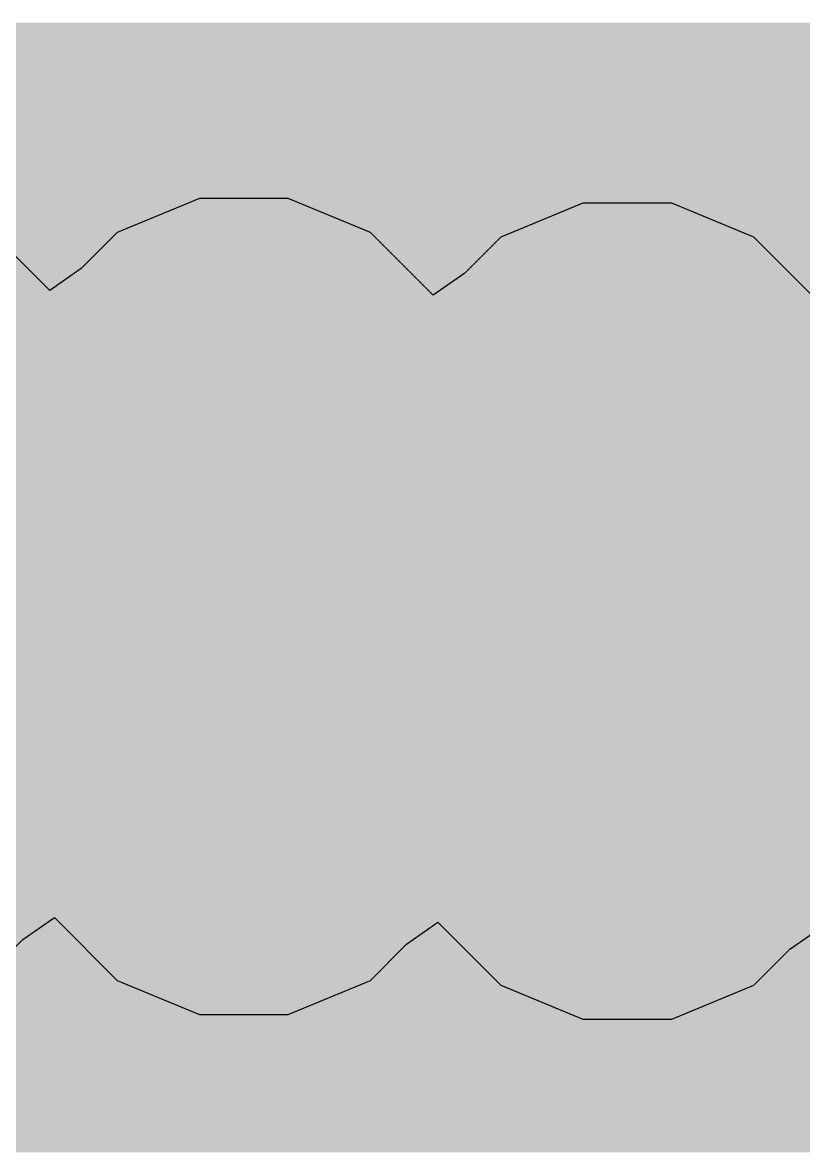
# Model space of a CAD drawing. Header units: inches. Extents: x -5 to 5328, y -4 to 5281.
# Drawn here: x 77.742 to 79.678, y 44.23 to 47.031 of the extents above; entities that cross this region are included whole.
import ezdxf

# ---------------------------------------------------------------- set-up
doc = ezdxf.new("R2010")
doc.units = ezdxf.units.IN
for name, color, linetype in [('Bottom Layer', 5, 'Continuous'), ('Bottom Solder', 6, 'Continuous'), ('Drill Drawing', 1, 'Continuous'), ('Layer 1', 16, 'Continuous'), ('Layer 2', 76, 'Continuous'), ('Top Layer', 1, 'Continuous'), ('Top Solder', 216, 'Continuous'), ('Via Holes', 16, 'Continuous')]:
    doc.layers.add(name, color=color, linetype=linetype)

msp = doc.modelspace()

# ---------------------------------------------------------------- hatches: boundary and pattern name
at = {"layer": 'Bottom Layer'}
h = msp.add_hatch(color=5, dxfattribs=at)
edge = h.paths.add_edge_path()
edge.add_arc((78.2903, 46.0414), 0.3, 0, 360)
h = msp.add_hatch(color=5, dxfattribs=at)
edge = h.paths.add_edge_path()
edge.add_arc((79.2413, 46.0295), 0.3, 0, 360)
h = msp.add_hatch(color=5, dxfattribs=at)
edge = h.paths.add_edge_path()
edge.add_arc((78.2903, 45.1264), 0.3, 0, 360)
h = msp.add_hatch(color=5, dxfattribs=at)
edge = h.paths.add_edge_path()
edge.add_arc((79.2413, 45.1145), 0.3, 0, 360)
at = {"layer": 'Bottom Solder'}
h = msp.add_hatch(color=6, dxfattribs=at)
edge = h.paths.add_edge_path()
edge.add_arc((78.2903, 46.0414), 0.4016, 0, 360)
h = msp.add_hatch(color=6, dxfattribs=at)
edge = h.paths.add_edge_path()
edge.add_arc((79.2413, 46.0295), 0.4016, 0, 360)
h = msp.add_hatch(color=6, dxfattribs=at)
edge = h.paths.add_edge_path()
edge.add_arc((78.2903, 45.1264), 0.4016, 0, 360)
h = msp.add_hatch(color=6, dxfattribs=at)
edge = h.paths.add_edge_path()
edge.add_arc((79.2413, 45.1145), 0.4016, 0, 360)
at = {"layer": 'Layer 1'}
h = msp.add_hatch(color=16, dxfattribs=at)
edge = h.paths.add_edge_path()
edge.add_arc((78.2903, 46.0414), 0.3, 0, 360)
h = msp.add_hatch(color=16, dxfattribs=at)
edge = h.paths.add_edge_path()
edge.add_arc((79.2413, 46.0295), 0.3, 0, 360)
h = msp.add_hatch(color=16, dxfattribs=at)
edge = h.paths.add_edge_path()
edge.add_arc((78.2903, 45.1264), 0.3, 0, 360)
h = msp.add_hatch(color=16, dxfattribs=at)
edge = h.paths.add_edge_path()
edge.add_arc((79.2413, 45.1145), 0.3, 0, 360)
at = {"layer": 'Layer 2'}
h = msp.add_hatch(color=76, dxfattribs=at)
edge = h.paths.add_edge_path()
edge.add_arc((78.2903, 46.0414), 0.3, 0, 360)
h = msp.add_hatch(color=76, dxfattribs=at)
edge = h.paths.add_edge_path()
edge.add_arc((79.2413, 46.0295), 0.3, 0, 360)
h = msp.add_hatch(color=76, dxfattribs=at)
edge = h.paths.add_edge_path()
edge.add_arc((78.2903, 45.1264), 0.3, 0, 360)
h = msp.add_hatch(color=76, dxfattribs=at)
edge = h.paths.add_edge_path()
edge.add_arc((79.2413, 45.1145), 0.3, 0, 360)
at = {"layer": 'Top Layer'}
msp.add_hatch(color=1, dxfattribs=at).paths.add_polyline_path([(75.6995, 44.2302), (86.5822, 44.2302), (86.5822, 47.0314), (75.6995, 47.0314)])
h = msp.add_hatch(color=1, dxfattribs=at)
edge = h.paths.add_edge_path()
edge.add_arc((78.2903, 46.0414), 0.3, 0, 360)
h = msp.add_hatch(color=1, dxfattribs=at)
edge = h.paths.add_edge_path()
edge.add_arc((79.2413, 46.0295), 0.3, 0, 360)
h = msp.add_hatch(color=1, dxfattribs=at)
edge = h.paths.add_edge_path()
edge.add_arc((78.2903, 45.1264), 0.3, 0, 360)
h = msp.add_hatch(color=1, dxfattribs=at)
edge = h.paths.add_edge_path()
edge.add_arc((79.2413, 45.1145), 0.3, 0, 360)
at = {"layer": 'Top Solder'}
h = msp.add_hatch(color=216, dxfattribs=at)
edge = h.paths.add_edge_path()
edge.add_arc((78.2903, 46.0414), 0.4016, 0, 360)
h = msp.add_hatch(color=216, dxfattribs=at)
edge = h.paths.add_edge_path()
edge.add_arc((79.2413, 46.0295), 0.4016, 0, 360)
h = msp.add_hatch(color=216, dxfattribs=at)
edge = h.paths.add_edge_path()
edge.add_arc((78.2903, 45.1264), 0.4016, 0, 360)
h = msp.add_hatch(color=216, dxfattribs=at)
edge = h.paths.add_edge_path()
edge.add_arc((79.2413, 45.1145), 0.4016, 0, 360)
at = {"layer": 'Via Holes'}
h = msp.add_hatch(color=7, dxfattribs=at)
edge = h.paths.add_edge_path()
edge.add_arc((78.2903, 46.0414), 0.15, 0, 360)
h = msp.add_hatch(color=7, dxfattribs=at)
edge = h.paths.add_edge_path()
edge.add_arc((79.2413, 46.0295), 0.15, 0, 360)
h = msp.add_hatch(color=7, dxfattribs=at)
edge = h.paths.add_edge_path()
edge.add_arc((78.2903, 45.1264), 0.15, 0, 360)
h = msp.add_hatch(color=7, dxfattribs=at)
edge = h.paths.add_edge_path()
edge.add_arc((79.2413, 45.1145), 0.15, 0, 360)

# ---------------------------------------------------------------- linework, layer by layer
at = {"layer": 'Bottom Layer'}
for p, q in [((78.1801, 46.5954), (77.9765, 46.5111)), ((78.4005, 46.5954), (78.1801, 46.5954)), ((78.6041, 46.5111), (78.4005, 46.5954)), ((79.1311, 46.5835), (78.9275, 46.4991)), ((79.3515, 46.5835), (79.1311, 46.5835)), ((79.5551, 46.4991), (79.3515, 46.5835)), ((77.8089, 46.3672), (77.6531, 46.523)), ((77.9765, 46.5111), (77.8871, 46.4217)), ((78.7599, 46.3552), (78.6041, 46.5111)), ((78.9275, 46.4991), (78.8382, 46.4098)), ((79.711, 46.3433), (79.5551, 46.4991)), ((77.8871, 46.4217), (77.8089, 46.3672)), ((78.8382, 46.4098), (78.7599, 46.3552)), ((77.7424, 44.7581), (77.8206, 44.8126)), ((77.8206, 44.8126), (77.9765, 44.6568)), ((78.6935, 44.7461), (78.7717, 44.8007)), ((78.7717, 44.8007), (78.9275, 44.6448)), ((79.6445, 44.7342), (79.7227, 44.7887)), ((77.6531, 44.6687), (77.7424, 44.7581)), ((78.6041, 44.6568), (78.6935, 44.7461)), ((79.5551, 44.6448), (79.6445, 44.7342)), ((77.9765, 44.6568), (78.1801, 44.5724)), ((78.4005, 44.5724), (78.6041, 44.6568)), ((78.9275, 44.6448), (79.1311, 44.5605)), ((79.3515, 44.5605), (79.5551, 44.6448)), ((78.1801, 44.5724), (78.4005, 44.5724)), ((79.1311, 44.5605), (79.3515, 44.5605))]:
    msp.add_line(p, q, dxfattribs=at)
at = {"layer": 'Drill Drawing'}
for points in [[(78.1633, 46.1684, 0.0508, 0.0508, 0), (78.2903, 46.2954, 0.0508, 0.0508, 0)], [(78.2903, 46.2954, 0.0508, 0.0508, 0), (78.4173, 46.1684, 0.0508, 0.0508, 0)], [(79.1143, 46.1565, 0.0508, 0.0508, 0), (79.2413, 46.2835, 0.0508, 0.0508, 0)], [(79.2413, 46.2835, 0.0508, 0.0508, 0), (79.3683, 46.1565, 0.0508, 0.0508, 0)], [(78.0363, 46.1684, 0.0508, 0.0508, 0), (78.1633, 46.0414, 0.0508, 0.0508, 0)], [(78.0363, 46.1684, 0.0508, 0.0508, 0), (78.1633, 46.1684, 0.0508, 0.0508, 0)], [(78.2141, 46.1176, 0.0508, 0.0508, 0), (78.2903, 46.1938, 0.0508, 0.0508, 0)], [(78.2903, 46.1938, 0.0508, 0.0508, 0), (78.3665, 46.1176, 0.0508, 0.0508, 0)], [(78.4173, 46.1684, 0.0508, 0.0508, 0), (78.5443, 46.1684, 0.0508, 0.0508, 0)], [(78.4173, 46.0414, 0.0508, 0.0508, 0), (78.5443, 46.1684, 0.0508, 0.0508, 0)], [(79.1651, 46.1057, 0.0508, 0.0508, 0), (79.2413, 46.1819, 0.0508, 0.0508, 0)], [(79.2413, 46.1819, 0.0508, 0.0508, 0), (79.3175, 46.1057, 0.0508, 0.0508, 0)], [(78.9873, 46.1565, 0.0508, 0.0508, 0), (79.1143, 46.0295, 0.0508, 0.0508, 0)], [(78.9873, 46.1565, 0.0508, 0.0508, 0), (79.1143, 46.1565, 0.0508, 0.0508, 0)], [(79.3683, 46.1565, 0.0508, 0.0508, 0), (79.4953, 46.1565, 0.0508, 0.0508, 0)], [(79.3683, 46.0295, 0.0508, 0.0508, 0), (79.4953, 46.1565, 0.0508, 0.0508, 0)], [(78.1379, 46.1176, 0.0508, 0.0508, 0), (78.2141, 46.0414, 0.0508, 0.0508, 0)], [(78.1379, 46.1176, 0.0508, 0.0508, 0), (78.2141, 46.1176, 0.0508, 0.0508, 0)], [(78.3665, 46.1176, 0.0508, 0.0508, 0), (78.4427, 46.1176, 0.0508, 0.0508, 0)], [(78.3665, 46.0414, 0.0508, 0.0508, 0), (78.4427, 46.1176, 0.0508, 0.0508, 0)], [(79.0889, 46.1057, 0.0508, 0.0508, 0), (79.1651, 46.0295, 0.0508, 0.0508, 0)], [(79.0889, 46.1057, 0.0508, 0.0508, 0), (79.1651, 46.1057, 0.0508, 0.0508, 0)], [(79.3175, 46.1057, 0.0508, 0.0508, 0), (79.3937, 46.1057, 0.0508, 0.0508, 0)], [(79.3175, 46.0295, 0.0508, 0.0508, 0), (79.3937, 46.1057, 0.0508, 0.0508, 0)], [(78.0363, 45.9144, 0.0508, 0.0508, 0), (78.1633, 46.0414, 0.0508, 0.0508, 0)], [(78.1379, 45.9652, 0.0508, 0.0508, 0), (78.2141, 46.0414, 0.0508, 0.0508, 0)], [(78.3665, 46.0414, 0.0508, 0.0508, 0), (78.4427, 45.9652, 0.0508, 0.0508, 0)], [(78.4173, 46.0414, 0.0508, 0.0508, 0), (78.5443, 45.9144, 0.0508, 0.0508, 0)], [(78.9873, 45.9025, 0.0508, 0.0508, 0), (79.1143, 46.0295, 0.0508, 0.0508, 0)], [(79.0889, 45.9533, 0.0508, 0.0508, 0), (79.1651, 46.0295, 0.0508, 0.0508, 0)], [(79.3175, 46.0295, 0.0508, 0.0508, 0), (79.3937, 45.9533, 0.0508, 0.0508, 0)], [(79.3683, 46.0295, 0.0508, 0.0508, 0), (79.4953, 45.9025, 0.0508, 0.0508, 0)], [(78.1379, 45.9652, 0.0508, 0.0508, 0), (78.2141, 45.9652, 0.0508, 0.0508, 0)], [(78.2141, 45.9652, 0.0508, 0.0508, 0), (78.2903, 45.889, 0.0508, 0.0508, 0)], [(78.2903, 45.889, 0.0508, 0.0508, 0), (78.3665, 45.9652, 0.0508, 0.0508, 0)], [(78.3665, 45.9652, 0.0508, 0.0508, 0), (78.4427, 45.9652, 0.0508, 0.0508, 0)], [(79.0889, 45.9533, 0.0508, 0.0508, 0), (79.1651, 45.9533, 0.0508, 0.0508, 0)], [(79.1651, 45.9533, 0.0508, 0.0508, 0), (79.2413, 45.8771, 0.0508, 0.0508, 0)], [(79.2413, 45.8771, 0.0508, 0.0508, 0), (79.3175, 45.9533, 0.0508, 0.0508, 0)], [(79.3175, 45.9533, 0.0508, 0.0508, 0), (79.3937, 45.9533, 0.0508, 0.0508, 0)], [(78.0363, 45.9144, 0.0508, 0.0508, 0), (78.1633, 45.9144, 0.0508, 0.0508, 0)], [(78.1633, 45.9144, 0.0508, 0.0508, 0), (78.2903, 45.7874, 0.0508, 0.0508, 0)], [(78.2903, 45.7874, 0.0508, 0.0508, 0), (78.4173, 45.9144, 0.0508, 0.0508, 0)], [(78.4173, 45.9144, 0.0508, 0.0508, 0), (78.5443, 45.9144, 0.0508, 0.0508, 0)], [(78.9873, 45.9025, 0.0508, 0.0508, 0), (79.1143, 45.9025, 0.0508, 0.0508, 0)], [(79.1143, 45.9025, 0.0508, 0.0508, 0), (79.2413, 45.7755, 0.0508, 0.0508, 0)], [(79.2413, 45.7755, 0.0508, 0.0508, 0), (79.3683, 45.9025, 0.0508, 0.0508, 0)], [(79.3683, 45.9025, 0.0508, 0.0508, 0), (79.4953, 45.9025, 0.0508, 0.0508, 0)], [(78.1633, 45.2534, 0.0508, 0.0508, 0), (78.2903, 45.3804, 0.0508, 0.0508, 0)], [(78.2903, 45.3804, 0.0508, 0.0508, 0), (78.4173, 45.2534, 0.0508, 0.0508, 0)], [(79.1143, 45.2415, 0.0508, 0.0508, 0), (79.2413, 45.3685, 0.0508, 0.0508, 0)], [(79.2413, 45.3685, 0.0508, 0.0508, 0), (79.3683, 45.2415, 0.0508, 0.0508, 0)], [(78.2141, 45.2026, 0.0508, 0.0508, 0), (78.2903, 45.2788, 0.0508, 0.0508, 0)], [(78.2903, 45.2788, 0.0508, 0.0508, 0), (78.3665, 45.2026, 0.0508, 0.0508, 0)], [(78.0363, 45.2534, 0.0508, 0.0508, 0), (78.1633, 45.1264, 0.0508, 0.0508, 0)], [(78.0363, 45.2534, 0.0508, 0.0508, 0), (78.1633, 45.2534, 0.0508, 0.0508, 0)], [(78.4173, 45.2534, 0.0508, 0.0508, 0), (78.5443, 45.2534, 0.0508, 0.0508, 0)], [(78.4173, 45.1264, 0.0508, 0.0508, 0), (78.5443, 45.2534, 0.0508, 0.0508, 0)], [(79.1651, 45.1907, 0.0508, 0.0508, 0), (79.2413, 45.2669, 0.0508, 0.0508, 0)], [(79.2413, 45.2669, 0.0508, 0.0508, 0), (79.3175, 45.1907, 0.0508, 0.0508, 0)], [(78.9873, 45.2415, 0.0508, 0.0508, 0), (79.1143, 45.1145, 0.0508, 0.0508, 0)], [(78.9873, 45.2415, 0.0508, 0.0508, 0), (79.1143, 45.2415, 0.0508, 0.0508, 0)], [(79.3683, 45.2415, 0.0508, 0.0508, 0), (79.4953, 45.2415, 0.0508, 0.0508, 0)], [(79.3683, 45.1145, 0.0508, 0.0508, 0), (79.4953, 45.2415, 0.0508, 0.0508, 0)], [(78.1379, 45.2026, 0.0508, 0.0508, 0), (78.2141, 45.1264, 0.0508, 0.0508, 0)], [(78.1379, 45.2026, 0.0508, 0.0508, 0), (78.2141, 45.2026, 0.0508, 0.0508, 0)], [(78.3665, 45.2026, 0.0508, 0.0508, 0), (78.4427, 45.2026, 0.0508, 0.0508, 0)], [(78.3665, 45.1264, 0.0508, 0.0508, 0), (78.4427, 45.2026, 0.0508, 0.0508, 0)], [(79.0889, 45.1907, 0.0508, 0.0508, 0), (79.1651, 45.1145, 0.0508, 0.0508, 0)], [(79.0889, 45.1907, 0.0508, 0.0508, 0), (79.1651, 45.1907, 0.0508, 0.0508, 0)], [(79.3175, 45.1907, 0.0508, 0.0508, 0), (79.3937, 45.1907, 0.0508, 0.0508, 0)], [(79.3175, 45.1145, 0.0508, 0.0508, 0), (79.3937, 45.1907, 0.0508, 0.0508, 0)], [(78.0363, 44.9994, 0.0508, 0.0508, 0), (78.1633, 45.1264, 0.0508, 0.0508, 0)], [(78.1379, 45.0502, 0.0508, 0.0508, 0), (78.2141, 45.1264, 0.0508, 0.0508, 0)], [(78.3665, 45.1264, 0.0508, 0.0508, 0), (78.4427, 45.0502, 0.0508, 0.0508, 0)], [(78.4173, 45.1264, 0.0508, 0.0508, 0), (78.5443, 44.9994, 0.0508, 0.0508, 0)], [(78.9873, 44.9875, 0.0508, 0.0508, 0), (79.1143, 45.1145, 0.0508, 0.0508, 0)], [(79.0889, 45.0383, 0.0508, 0.0508, 0), (79.1651, 45.1145, 0.0508, 0.0508, 0)], [(79.3175, 45.1145, 0.0508, 0.0508, 0), (79.3937, 45.0383, 0.0508, 0.0508, 0)], [(79.3683, 45.1145, 0.0508, 0.0508, 0), (79.4953, 44.9875, 0.0508, 0.0508, 0)], [(78.1379, 45.0502, 0.0508, 0.0508, 0), (78.2141, 45.0502, 0.0508, 0.0508, 0)], [(78.2141, 45.0502, 0.0508, 0.0508, 0), (78.2903, 44.974, 0.0508, 0.0508, 0)], [(78.2903, 44.974, 0.0508, 0.0508, 0), (78.3665, 45.0502, 0.0508, 0.0508, 0)], [(78.3665, 45.0502, 0.0508, 0.0508, 0), (78.4427, 45.0502, 0.0508, 0.0508, 0)], [(79.0889, 45.0383, 0.0508, 0.0508, 0), (79.1651, 45.0383, 0.0508, 0.0508, 0)], [(79.1651, 45.0383, 0.0508, 0.0508, 0), (79.2413, 44.9621, 0.0508, 0.0508, 0)], [(79.2413, 44.9621, 0.0508, 0.0508, 0), (79.3175, 45.0383, 0.0508, 0.0508, 0)], [(79.3175, 45.0383, 0.0508, 0.0508, 0), (79.3937, 45.0383, 0.0508, 0.0508, 0)], [(78.0363, 44.9994, 0.0508, 0.0508, 0), (78.1633, 44.9994, 0.0508, 0.0508, 0)], [(78.1633, 44.9994, 0.0508, 0.0508, 0), (78.2903, 44.8724, 0.0508, 0.0508, 0)], [(78.2903, 44.8724, 0.0508, 0.0508, 0), (78.4173, 44.9994, 0.0508, 0.0508, 0)], [(78.4173, 44.9994, 0.0508, 0.0508, 0), (78.5443, 44.9994, 0.0508, 0.0508, 0)], [(78.9873, 44.9875, 0.0508, 0.0508, 0), (79.1143, 44.9875, 0.0508, 0.0508, 0)], [(79.1143, 44.9875, 0.0508, 0.0508, 0), (79.2413, 44.8605, 0.0508, 0.0508, 0)], [(79.2413, 44.8605, 0.0508, 0.0508, 0), (79.3683, 44.9875, 0.0508, 0.0508, 0)], [(79.3683, 44.9875, 0.0508, 0.0508, 0), (79.4953, 44.9875, 0.0508, 0.0508, 0)]]:
    msp.add_lwpolyline(points, format="xyseb", dxfattribs=at)
for points in [[(78.2776, 46.2954, 0.0254, 0.0254, 1), (78.303, 46.2954, 0.0254, 0.0254, 1)], [(78.2776, 46.2954, 0.0254, 0.0254, 1), (78.303, 46.2954, 0.0254, 0.0254, 1)], [(79.2286, 46.2835, 0.0254, 0.0254, 1), (79.254, 46.2835, 0.0254, 0.0254, 1)], [(79.2286, 46.2835, 0.0254, 0.0254, 1), (79.254, 46.2835, 0.0254, 0.0254, 1)], [(78.0236, 46.1684, 0.0254, 0.0254, 1), (78.049, 46.1684, 0.0254, 0.0254, 1)], [(78.0236, 46.1684, 0.0254, 0.0254, 1), (78.049, 46.1684, 0.0254, 0.0254, 1)], [(78.1506, 46.1684, 0.0254, 0.0254, 1), (78.176, 46.1684, 0.0254, 0.0254, 1)], [(78.1506, 46.1684, 0.0254, 0.0254, 1), (78.176, 46.1684, 0.0254, 0.0254, 1)], [(78.2776, 46.1938, 0.0254, 0.0254, 1), (78.303, 46.1938, 0.0254, 0.0254, 1)], [(78.2776, 46.1938, 0.0254, 0.0254, 1), (78.303, 46.1938, 0.0254, 0.0254, 1)], [(78.4046, 46.1684, 0.0254, 0.0254, 1), (78.43, 46.1684, 0.0254, 0.0254, 1)], [(78.4046, 46.1684, 0.0254, 0.0254, 1), (78.43, 46.1684, 0.0254, 0.0254, 1)], [(78.5316, 46.1684, 0.0254, 0.0254, 1), (78.557, 46.1684, 0.0254, 0.0254, 1)], [(78.5316, 46.1684, 0.0254, 0.0254, 1), (78.557, 46.1684, 0.0254, 0.0254, 1)], [(79.2286, 46.1819, 0.0254, 0.0254, 1), (79.254, 46.1819, 0.0254, 0.0254, 1)], [(79.2286, 46.1819, 0.0254, 0.0254, 1), (79.254, 46.1819, 0.0254, 0.0254, 1)], [(78.9746, 46.1565, 0.0254, 0.0254, 1), (79, 46.1565, 0.0254, 0.0254, 1)], [(78.9746, 46.1565, 0.0254, 0.0254, 1), (79, 46.1565, 0.0254, 0.0254, 1)], [(79.1016, 46.1565, 0.0254, 0.0254, 1), (79.127, 46.1565, 0.0254, 0.0254, 1)], [(79.1016, 46.1565, 0.0254, 0.0254, 1), (79.127, 46.1565, 0.0254, 0.0254, 1)], [(79.3556, 46.1565, 0.0254, 0.0254, 1), (79.381, 46.1565, 0.0254, 0.0254, 1)], [(79.3556, 46.1565, 0.0254, 0.0254, 1), (79.381, 46.1565, 0.0254, 0.0254, 1)], [(79.4826, 46.1565, 0.0254, 0.0254, 1), (79.508, 46.1565, 0.0254, 0.0254, 1)], [(79.4826, 46.1565, 0.0254, 0.0254, 1), (79.508, 46.1565, 0.0254, 0.0254, 1)], [(78.1252, 46.1176, 0.0254, 0.0254, 1), (78.1506, 46.1176, 0.0254, 0.0254, 1)], [(78.1252, 46.1176, 0.0254, 0.0254, 1), (78.1506, 46.1176, 0.0254, 0.0254, 1)], [(78.2014, 46.1176, 0.0254, 0.0254, 1), (78.2268, 46.1176, 0.0254, 0.0254, 1)], [(78.2014, 46.1176, 0.0254, 0.0254, 1), (78.2268, 46.1176, 0.0254, 0.0254, 1)], [(78.3538, 46.1176, 0.0254, 0.0254, 1), (78.3792, 46.1176, 0.0254, 0.0254, 1)], [(78.3538, 46.1176, 0.0254, 0.0254, 1), (78.3792, 46.1176, 0.0254, 0.0254, 1)], [(78.43, 46.1176, 0.0254, 0.0254, 1), (78.4554, 46.1176, 0.0254, 0.0254, 1)], [(78.43, 46.1176, 0.0254, 0.0254, 1), (78.4554, 46.1176, 0.0254, 0.0254, 1)], [(79.0762, 46.1057, 0.0254, 0.0254, 1), (79.1016, 46.1057, 0.0254, 0.0254, 1)], [(79.0762, 46.1057, 0.0254, 0.0254, 1), (79.1016, 46.1057, 0.0254, 0.0254, 1)], [(79.1524, 46.1057, 0.0254, 0.0254, 1), (79.1778, 46.1057, 0.0254, 0.0254, 1)], [(79.1524, 46.1057, 0.0254, 0.0254, 1), (79.1778, 46.1057, 0.0254, 0.0254, 1)], [(79.3048, 46.1057, 0.0254, 0.0254, 1), (79.3302, 46.1057, 0.0254, 0.0254, 1)], [(79.3048, 46.1057, 0.0254, 0.0254, 1), (79.3302, 46.1057, 0.0254, 0.0254, 1)], [(79.381, 46.1057, 0.0254, 0.0254, 1), (79.4064, 46.1057, 0.0254, 0.0254, 1)], [(79.381, 46.1057, 0.0254, 0.0254, 1), (79.4064, 46.1057, 0.0254, 0.0254, 1)], [(78.1506, 46.0414, 0.0254, 0.0254, 1), (78.176, 46.0414, 0.0254, 0.0254, 1)], [(78.1506, 46.0414, 0.0254, 0.0254, 1), (78.176, 46.0414, 0.0254, 0.0254, 1)], [(78.2014, 46.0414, 0.0254, 0.0254, 1), (78.2268, 46.0414, 0.0254, 0.0254, 1)], [(78.2014, 46.0414, 0.0254, 0.0254, 1), (78.2268, 46.0414, 0.0254, 0.0254, 1)], [(78.3538, 46.0414, 0.0254, 0.0254, 1), (78.3792, 46.0414, 0.0254, 0.0254, 1)], [(78.3538, 46.0414, 0.0254, 0.0254, 1), (78.3792, 46.0414, 0.0254, 0.0254, 1)], [(78.4046, 46.0414, 0.0254, 0.0254, 1), (78.43, 46.0414, 0.0254, 0.0254, 1)], [(78.4046, 46.0414, 0.0254, 0.0254, 1), (78.43, 46.0414, 0.0254, 0.0254, 1)], [(79.1016, 46.0295, 0.0254, 0.0254, 1), (79.127, 46.0295, 0.0254, 0.0254, 1)], [(79.1016, 46.0295, 0.0254, 0.0254, 1), (79.127, 46.0295, 0.0254, 0.0254, 1)], [(79.1524, 46.0295, 0.0254, 0.0254, 1), (79.1778, 46.0295, 0.0254, 0.0254, 1)], [(79.1524, 46.0295, 0.0254, 0.0254, 1), (79.1778, 46.0295, 0.0254, 0.0254, 1)], [(79.3048, 46.0295, 0.0254, 0.0254, 1), (79.3302, 46.0295, 0.0254, 0.0254, 1)], [(79.3048, 46.0295, 0.0254, 0.0254, 1), (79.3302, 46.0295, 0.0254, 0.0254, 1)], [(79.3556, 46.0295, 0.0254, 0.0254, 1), (79.381, 46.0295, 0.0254, 0.0254, 1)], [(79.3556, 46.0295, 0.0254, 0.0254, 1), (79.381, 46.0295, 0.0254, 0.0254, 1)], [(78.1252, 45.9652, 0.0254, 0.0254, 1), (78.1506, 45.9652, 0.0254, 0.0254, 1)], [(78.1252, 45.9652, 0.0254, 0.0254, 1), (78.1506, 45.9652, 0.0254, 0.0254, 1)], [(78.2014, 45.9652, 0.0254, 0.0254, 1), (78.2268, 45.9652, 0.0254, 0.0254, 1)], [(78.2014, 45.9652, 0.0254, 0.0254, 1), (78.2268, 45.9652, 0.0254, 0.0254, 1)], [(78.3538, 45.9652, 0.0254, 0.0254, 1), (78.3792, 45.9652, 0.0254, 0.0254, 1)], [(78.3538, 45.9652, 0.0254, 0.0254, 1), (78.3792, 45.9652, 0.0254, 0.0254, 1)], [(78.43, 45.9652, 0.0254, 0.0254, 1), (78.4554, 45.9652, 0.0254, 0.0254, 1)], [(78.43, 45.9652, 0.0254, 0.0254, 1), (78.4554, 45.9652, 0.0254, 0.0254, 1)], [(79.0762, 45.9533, 0.0254, 0.0254, 1), (79.1016, 45.9533, 0.0254, 0.0254, 1)], [(79.0762, 45.9533, 0.0254, 0.0254, 1), (79.1016, 45.9533, 0.0254, 0.0254, 1)], [(79.1524, 45.9533, 0.0254, 0.0254, 1), (79.1778, 45.9533, 0.0254, 0.0254, 1)], [(79.1524, 45.9533, 0.0254, 0.0254, 1), (79.1778, 45.9533, 0.0254, 0.0254, 1)], [(79.3048, 45.9533, 0.0254, 0.0254, 1), (79.3302, 45.9533, 0.0254, 0.0254, 1)], [(79.3048, 45.9533, 0.0254, 0.0254, 1), (79.3302, 45.9533, 0.0254, 0.0254, 1)], [(79.381, 45.9533, 0.0254, 0.0254, 1), (79.4064, 45.9533, 0.0254, 0.0254, 1)], [(79.381, 45.9533, 0.0254, 0.0254, 1), (79.4064, 45.9533, 0.0254, 0.0254, 1)], [(78.0236, 45.9144, 0.0254, 0.0254, 1), (78.049, 45.9144, 0.0254, 0.0254, 1)], [(78.0236, 45.9144, 0.0254, 0.0254, 1), (78.049, 45.9144, 0.0254, 0.0254, 1)], [(78.1506, 45.9144, 0.0254, 0.0254, 1), (78.176, 45.9144, 0.0254, 0.0254, 1)], [(78.1506, 45.9144, 0.0254, 0.0254, 1), (78.176, 45.9144, 0.0254, 0.0254, 1)], [(78.2776, 45.889, 0.0254, 0.0254, 1), (78.303, 45.889, 0.0254, 0.0254, 1)], [(78.2776, 45.889, 0.0254, 0.0254, 1), (78.303, 45.889, 0.0254, 0.0254, 1)], [(78.4046, 45.9144, 0.0254, 0.0254, 1), (78.43, 45.9144, 0.0254, 0.0254, 1)], [(78.4046, 45.9144, 0.0254, 0.0254, 1), (78.43, 45.9144, 0.0254, 0.0254, 1)], [(78.5316, 45.9144, 0.0254, 0.0254, 1), (78.557, 45.9144, 0.0254, 0.0254, 1)], [(78.5316, 45.9144, 0.0254, 0.0254, 1), (78.557, 45.9144, 0.0254, 0.0254, 1)], [(78.9746, 45.9025, 0.0254, 0.0254, 1), (79, 45.9025, 0.0254, 0.0254, 1)], [(78.9746, 45.9025, 0.0254, 0.0254, 1), (79, 45.9025, 0.0254, 0.0254, 1)], [(79.1016, 45.9025, 0.0254, 0.0254, 1), (79.127, 45.9025, 0.0254, 0.0254, 1)], [(79.1016, 45.9025, 0.0254, 0.0254, 1), (79.127, 45.9025, 0.0254, 0.0254, 1)], [(79.3556, 45.9025, 0.0254, 0.0254, 1), (79.381, 45.9025, 0.0254, 0.0254, 1)], [(79.3556, 45.9025, 0.0254, 0.0254, 1), (79.381, 45.9025, 0.0254, 0.0254, 1)], [(79.4826, 45.9025, 0.0254, 0.0254, 1), (79.508, 45.9025, 0.0254, 0.0254, 1)], [(79.4826, 45.9025, 0.0254, 0.0254, 1), (79.508, 45.9025, 0.0254, 0.0254, 1)], [(79.2286, 45.8771, 0.0254, 0.0254, 1), (79.254, 45.8771, 0.0254, 0.0254, 1)], [(79.2286, 45.8771, 0.0254, 0.0254, 1), (79.254, 45.8771, 0.0254, 0.0254, 1)], [(78.2776, 45.7874, 0.0254, 0.0254, 1), (78.303, 45.7874, 0.0254, 0.0254, 1)], [(78.2776, 45.7874, 0.0254, 0.0254, 1), (78.303, 45.7874, 0.0254, 0.0254, 1)], [(79.2286, 45.7755, 0.0254, 0.0254, 1), (79.254, 45.7755, 0.0254, 0.0254, 1)], [(79.2286, 45.7755, 0.0254, 0.0254, 1), (79.254, 45.7755, 0.0254, 0.0254, 1)], [(78.2776, 45.3804, 0.0254, 0.0254, 1), (78.303, 45.3804, 0.0254, 0.0254, 1)], [(78.2776, 45.3804, 0.0254, 0.0254, 1), (78.303, 45.3804, 0.0254, 0.0254, 1)], [(79.2286, 45.3685, 0.0254, 0.0254, 1), (79.254, 45.3685, 0.0254, 0.0254, 1)], [(79.2286, 45.3685, 0.0254, 0.0254, 1), (79.254, 45.3685, 0.0254, 0.0254, 1)], [(78.2776, 45.2788, 0.0254, 0.0254, 1), (78.303, 45.2788, 0.0254, 0.0254, 1)], [(78.2776, 45.2788, 0.0254, 0.0254, 1), (78.303, 45.2788, 0.0254, 0.0254, 1)], [(78.0236, 45.2534, 0.0254, 0.0254, 1), (78.049, 45.2534, 0.0254, 0.0254, 1)], [(78.0236, 45.2534, 0.0254, 0.0254, 1), (78.049, 45.2534, 0.0254, 0.0254, 1)], [(78.1506, 45.2534, 0.0254, 0.0254, 1), (78.176, 45.2534, 0.0254, 0.0254, 1)], [(78.1506, 45.2534, 0.0254, 0.0254, 1), (78.176, 45.2534, 0.0254, 0.0254, 1)], [(78.4046, 45.2534, 0.0254, 0.0254, 1), (78.43, 45.2534, 0.0254, 0.0254, 1)], [(78.4046, 45.2534, 0.0254, 0.0254, 1), (78.43, 45.2534, 0.0254, 0.0254, 1)], [(78.5316, 45.2534, 0.0254, 0.0254, 1), (78.557, 45.2534, 0.0254, 0.0254, 1)], [(78.5316, 45.2534, 0.0254, 0.0254, 1), (78.557, 45.2534, 0.0254, 0.0254, 1)], [(79.2286, 45.2669, 0.0254, 0.0254, 1), (79.254, 45.2669, 0.0254, 0.0254, 1)], [(79.2286, 45.2669, 0.0254, 0.0254, 1), (79.254, 45.2669, 0.0254, 0.0254, 1)], [(78.9746, 45.2415, 0.0254, 0.0254, 1), (79, 45.2415, 0.0254, 0.0254, 1)], [(78.9746, 45.2415, 0.0254, 0.0254, 1), (79, 45.2415, 0.0254, 0.0254, 1)], [(79.1016, 45.2415, 0.0254, 0.0254, 1), (79.127, 45.2415, 0.0254, 0.0254, 1)], [(79.1016, 45.2415, 0.0254, 0.0254, 1), (79.127, 45.2415, 0.0254, 0.0254, 1)], [(79.3556, 45.2415, 0.0254, 0.0254, 1), (79.381, 45.2415, 0.0254, 0.0254, 1)], [(79.3556, 45.2415, 0.0254, 0.0254, 1), (79.381, 45.2415, 0.0254, 0.0254, 1)], [(79.4826, 45.2415, 0.0254, 0.0254, 1), (79.508, 45.2415, 0.0254, 0.0254, 1)], [(79.4826, 45.2415, 0.0254, 0.0254, 1), (79.508, 45.2415, 0.0254, 0.0254, 1)], [(78.1252, 45.2026, 0.0254, 0.0254, 1), (78.1506, 45.2026, 0.0254, 0.0254, 1)], [(78.1252, 45.2026, 0.0254, 0.0254, 1), (78.1506, 45.2026, 0.0254, 0.0254, 1)], [(78.2014, 45.2026, 0.0254, 0.0254, 1), (78.2268, 45.2026, 0.0254, 0.0254, 1)], [(78.2014, 45.2026, 0.0254, 0.0254, 1), (78.2268, 45.2026, 0.0254, 0.0254, 1)], [(78.3538, 45.2026, 0.0254, 0.0254, 1), (78.3792, 45.2026, 0.0254, 0.0254, 1)], [(78.3538, 45.2026, 0.0254, 0.0254, 1), (78.3792, 45.2026, 0.0254, 0.0254, 1)], [(78.43, 45.2026, 0.0254, 0.0254, 1), (78.4554, 45.2026, 0.0254, 0.0254, 1)], [(78.43, 45.2026, 0.0254, 0.0254, 1), (78.4554, 45.2026, 0.0254, 0.0254, 1)], [(79.0762, 45.1907, 0.0254, 0.0254, 1), (79.1016, 45.1907, 0.0254, 0.0254, 1)], [(79.0762, 45.1907, 0.0254, 0.0254, 1), (79.1016, 45.1907, 0.0254, 0.0254, 1)], [(79.1524, 45.1907, 0.0254, 0.0254, 1), (79.1778, 45.1907, 0.0254, 0.0254, 1)], [(79.1524, 45.1907, 0.0254, 0.0254, 1), (79.1778, 45.1907, 0.0254, 0.0254, 1)], [(79.3048, 45.1907, 0.0254, 0.0254, 1), (79.3302, 45.1907, 0.0254, 0.0254, 1)], [(79.3048, 45.1907, 0.0254, 0.0254, 1), (79.3302, 45.1907, 0.0254, 0.0254, 1)], [(79.381, 45.1907, 0.0254, 0.0254, 1), (79.4064, 45.1907, 0.0254, 0.0254, 1)], [(79.381, 45.1907, 0.0254, 0.0254, 1), (79.4064, 45.1907, 0.0254, 0.0254, 1)], [(78.1506, 45.1264, 0.0254, 0.0254, 1), (78.176, 45.1264, 0.0254, 0.0254, 1)], [(78.1506, 45.1264, 0.0254, 0.0254, 1), (78.176, 45.1264, 0.0254, 0.0254, 1)], [(78.2014, 45.1264, 0.0254, 0.0254, 1), (78.2268, 45.1264, 0.0254, 0.0254, 1)], [(78.2014, 45.1264, 0.0254, 0.0254, 1), (78.2268, 45.1264, 0.0254, 0.0254, 1)], [(78.3538, 45.1264, 0.0254, 0.0254, 1), (78.3792, 45.1264, 0.0254, 0.0254, 1)], [(78.3538, 45.1264, 0.0254, 0.0254, 1), (78.3792, 45.1264, 0.0254, 0.0254, 1)], [(78.4046, 45.1264, 0.0254, 0.0254, 1), (78.43, 45.1264, 0.0254, 0.0254, 1)], [(78.4046, 45.1264, 0.0254, 0.0254, 1), (78.43, 45.1264, 0.0254, 0.0254, 1)], [(79.1016, 45.1145, 0.0254, 0.0254, 1), (79.127, 45.1145, 0.0254, 0.0254, 1)], [(79.1016, 45.1145, 0.0254, 0.0254, 1), (79.127, 45.1145, 0.0254, 0.0254, 1)], [(79.1524, 45.1145, 0.0254, 0.0254, 1), (79.1778, 45.1145, 0.0254, 0.0254, 1)], [(79.1524, 45.1145, 0.0254, 0.0254, 1), (79.1778, 45.1145, 0.0254, 0.0254, 1)], [(79.3048, 45.1145, 0.0254, 0.0254, 1), (79.3302, 45.1145, 0.0254, 0.0254, 1)], [(79.3048, 45.1145, 0.0254, 0.0254, 1), (79.3302, 45.1145, 0.0254, 0.0254, 1)], [(79.3556, 45.1145, 0.0254, 0.0254, 1), (79.381, 45.1145, 0.0254, 0.0254, 1)], [(79.3556, 45.1145, 0.0254, 0.0254, 1), (79.381, 45.1145, 0.0254, 0.0254, 1)], [(78.1252, 45.0502, 0.0254, 0.0254, 1), (78.1506, 45.0502, 0.0254, 0.0254, 1)], [(78.1252, 45.0502, 0.0254, 0.0254, 1), (78.1506, 45.0502, 0.0254, 0.0254, 1)], [(78.2014, 45.0502, 0.0254, 0.0254, 1), (78.2268, 45.0502, 0.0254, 0.0254, 1)], [(78.2014, 45.0502, 0.0254, 0.0254, 1), (78.2268, 45.0502, 0.0254, 0.0254, 1)], [(78.3538, 45.0502, 0.0254, 0.0254, 1), (78.3792, 45.0502, 0.0254, 0.0254, 1)], [(78.3538, 45.0502, 0.0254, 0.0254, 1), (78.3792, 45.0502, 0.0254, 0.0254, 1)], [(78.43, 45.0502, 0.0254, 0.0254, 1), (78.4554, 45.0502, 0.0254, 0.0254, 1)], [(78.43, 45.0502, 0.0254, 0.0254, 1), (78.4554, 45.0502, 0.0254, 0.0254, 1)], [(79.0762, 45.0383, 0.0254, 0.0254, 1), (79.1016, 45.0383, 0.0254, 0.0254, 1)], [(79.0762, 45.0383, 0.0254, 0.0254, 1), (79.1016, 45.0383, 0.0254, 0.0254, 1)], [(79.1524, 45.0383, 0.0254, 0.0254, 1), (79.1778, 45.0383, 0.0254, 0.0254, 1)], [(79.1524, 45.0383, 0.0254, 0.0254, 1), (79.1778, 45.0383, 0.0254, 0.0254, 1)], [(79.3048, 45.0383, 0.0254, 0.0254, 1), (79.3302, 45.0383, 0.0254, 0.0254, 1)], [(79.3048, 45.0383, 0.0254, 0.0254, 1), (79.3302, 45.0383, 0.0254, 0.0254, 1)], [(79.381, 45.0383, 0.0254, 0.0254, 1), (79.4064, 45.0383, 0.0254, 0.0254, 1)], [(79.381, 45.0383, 0.0254, 0.0254, 1), (79.4064, 45.0383, 0.0254, 0.0254, 1)], [(78.0236, 44.9994, 0.0254, 0.0254, 1), (78.049, 44.9994, 0.0254, 0.0254, 1)], [(78.0236, 44.9994, 0.0254, 0.0254, 1), (78.049, 44.9994, 0.0254, 0.0254, 1)], [(78.1506, 44.9994, 0.0254, 0.0254, 1), (78.176, 44.9994, 0.0254, 0.0254, 1)], [(78.1506, 44.9994, 0.0254, 0.0254, 1), (78.176, 44.9994, 0.0254, 0.0254, 1)], [(78.4046, 44.9994, 0.0254, 0.0254, 1), (78.43, 44.9994, 0.0254, 0.0254, 1)], [(78.4046, 44.9994, 0.0254, 0.0254, 1), (78.43, 44.9994, 0.0254, 0.0254, 1)], [(78.5316, 44.9994, 0.0254, 0.0254, 1), (78.557, 44.9994, 0.0254, 0.0254, 1)], [(78.5316, 44.9994, 0.0254, 0.0254, 1), (78.557, 44.9994, 0.0254, 0.0254, 1)], [(78.2776, 44.974, 0.0254, 0.0254, 1), (78.303, 44.974, 0.0254, 0.0254, 1)], [(78.2776, 44.974, 0.0254, 0.0254, 1), (78.303, 44.974, 0.0254, 0.0254, 1)], [(78.9746, 44.9875, 0.0254, 0.0254, 1), (79, 44.9875, 0.0254, 0.0254, 1)], [(78.9746, 44.9875, 0.0254, 0.0254, 1), (79, 44.9875, 0.0254, 0.0254, 1)], [(79.1016, 44.9875, 0.0254, 0.0254, 1), (79.127, 44.9875, 0.0254, 0.0254, 1)], [(79.1016, 44.9875, 0.0254, 0.0254, 1), (79.127, 44.9875, 0.0254, 0.0254, 1)], [(79.3556, 44.9875, 0.0254, 0.0254, 1), (79.381, 44.9875, 0.0254, 0.0254, 1)], [(79.3556, 44.9875, 0.0254, 0.0254, 1), (79.381, 44.9875, 0.0254, 0.0254, 1)], [(79.4826, 44.9875, 0.0254, 0.0254, 1), (79.508, 44.9875, 0.0254, 0.0254, 1)], [(79.4826, 44.9875, 0.0254, 0.0254, 1), (79.508, 44.9875, 0.0254, 0.0254, 1)], [(79.2286, 44.9621, 0.0254, 0.0254, 1), (79.254, 44.9621, 0.0254, 0.0254, 1)], [(79.2286, 44.9621, 0.0254, 0.0254, 1), (79.254, 44.9621, 0.0254, 0.0254, 1)], [(78.2776, 44.8724, 0.0254, 0.0254, 1), (78.303, 44.8724, 0.0254, 0.0254, 1)], [(78.2776, 44.8724, 0.0254, 0.0254, 1), (78.303, 44.8724, 0.0254, 0.0254, 1)], [(79.2286, 44.8605, 0.0254, 0.0254, 1), (79.254, 44.8605, 0.0254, 0.0254, 1)], [(79.2286, 44.8605, 0.0254, 0.0254, 1), (79.254, 44.8605, 0.0254, 0.0254, 1)]]:
    msp.add_lwpolyline(points, format="xyseb", close=True, dxfattribs=at)
at = {"layer": 'Layer 1'}
for p, q in [((78.1801, 46.5954), (77.9765, 46.5111)), ((78.4005, 46.5954), (78.1801, 46.5954)), ((78.6041, 46.5111), (78.4005, 46.5954)), ((79.1311, 46.5835), (78.9275, 46.4991)), ((79.3515, 46.5835), (79.1311, 46.5835)), ((79.5551, 46.4991), (79.3515, 46.5835)), ((77.8089, 46.3672), (77.6531, 46.523)), ((77.9765, 46.5111), (77.8871, 46.4217)), ((78.7599, 46.3552), (78.6041, 46.5111)), ((78.9275, 46.4991), (78.8382, 46.4098)), ((79.711, 46.3433), (79.5551, 46.4991)), ((77.8871, 46.4217), (77.8089, 46.3672)), ((78.8382, 46.4098), (78.7599, 46.3552)), ((77.7424, 44.7581), (77.8206, 44.8126)), ((77.8206, 44.8126), (77.9765, 44.6568)), ((78.6935, 44.7461), (78.7717, 44.8007)), ((78.7717, 44.8007), (78.9275, 44.6448)), ((79.6445, 44.7342), (79.7227, 44.7887)), ((77.6531, 44.6687), (77.7424, 44.7581)), ((78.6041, 44.6568), (78.6935, 44.7461)), ((79.5551, 44.6448), (79.6445, 44.7342)), ((77.9765, 44.6568), (78.1801, 44.5724)), ((78.4005, 44.5724), (78.6041, 44.6568)), ((78.9275, 44.6448), (79.1311, 44.5605)), ((79.3515, 44.5605), (79.5551, 44.6448)), ((78.1801, 44.5724), (78.4005, 44.5724)), ((79.1311, 44.5605), (79.3515, 44.5605))]:
    msp.add_line(p, q, dxfattribs=at)

doc.saveas('drawing.dxf')
